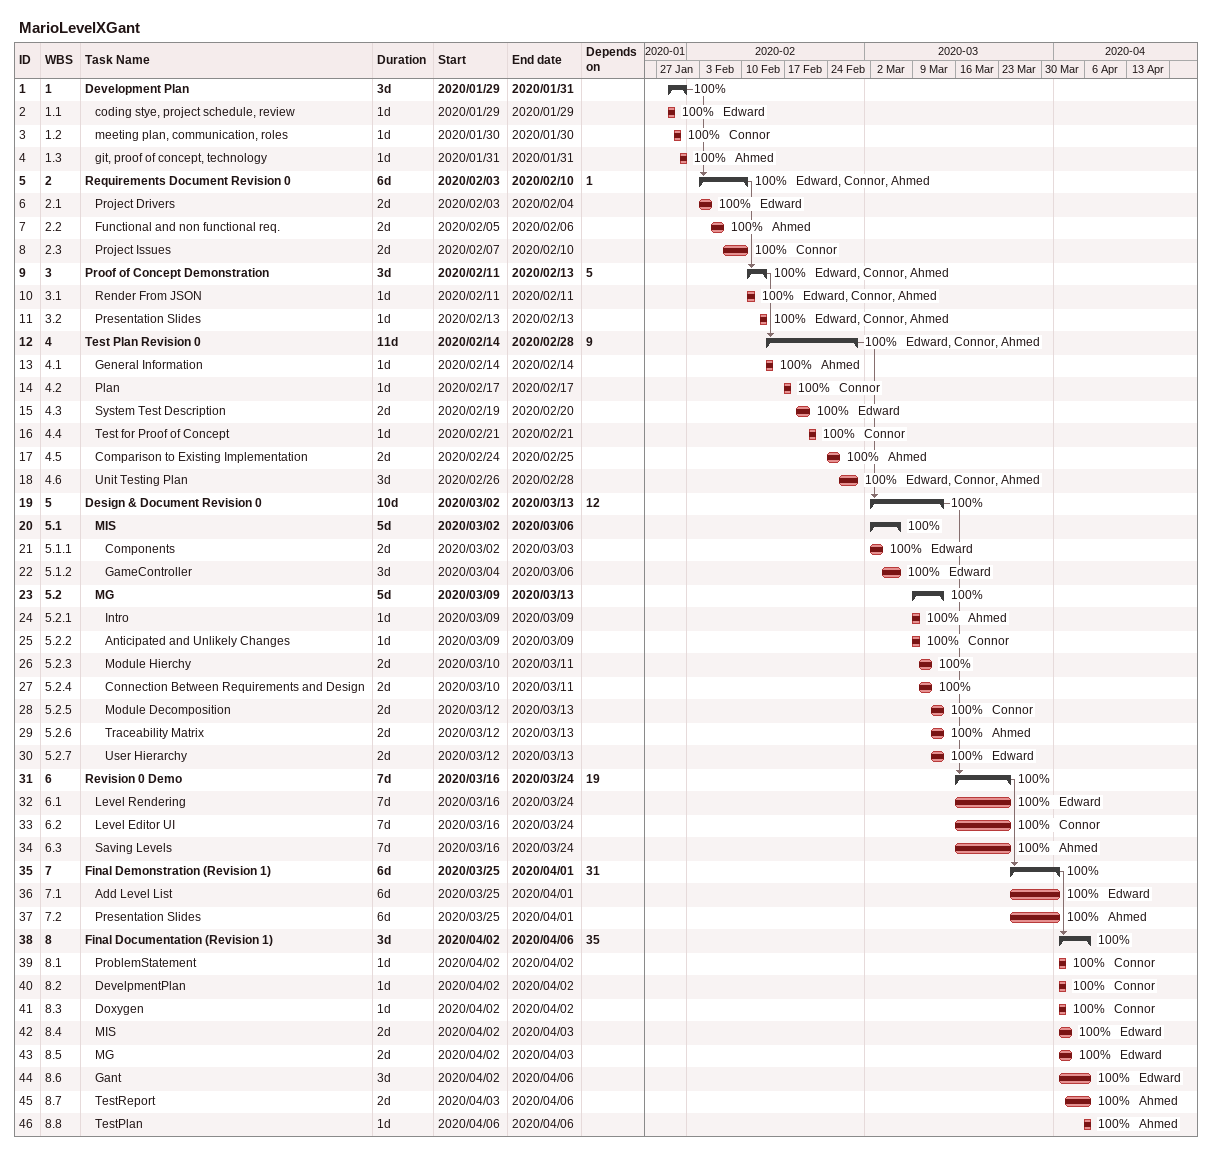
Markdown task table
MarioLevelXGant

| ID | WBS | Task | Duration | Start | Finish | Predecessors | Resources | % complete |
|---|---|---|---|---|---|---|---|---|
| 1 | 1 | **Development Plan** | 3d | 2020-01-29 | 2020-01-31 |  |  | 100 |
| 2 | 1.1 | coding stye, project schedule, review | 1d | 2020-01-29 | 2020-01-29 |  | Edward | 100 |
| 3 | 1.2 | meeting plan, communication, roles | 1d | 2020-01-30 | 2020-01-30 |  | Connor | 100 |
| 4 | 1.3 | git, proof of concept, technology | 1d | 2020-01-31 | 2020-01-31 |  | Ahmed | 100 |
| 5 | 2 | **Requirements Document Revision 0** | 6d | 2020-02-03 | 2020-02-10 | 1 | Edward, Connor, Ahmed | 100 |
| 6 | 2.1 | Project Drivers | 2d | 2020-02-03 | 2020-02-04 |  | Edward | 100 |
| 7 | 2.2 | Functional and non functional req. | 2d | 2020-02-05 | 2020-02-06 |  | Ahmed | 100 |
| 8 | 2.3 | Project Issues | 2d | 2020-02-07 | 2020-02-10 |  | Connor | 100 |
| 9 | 3 | **Proof of Concept Demonstration** | 3d | 2020-02-11 | 2020-02-13 | 5 | Edward, Connor, Ahmed | 100 |
| 10 | 3.1 | Render From JSON | 1d | 2020-02-11 | 2020-02-11 |  | Edward, Connor, Ahmed | 100 |
| 11 | 3.2 | Presentation Slides | 1d | 2020-02-13 | 2020-02-13 |  | Edward, Connor, Ahmed | 100 |
| 12 | 4 | **Test Plan Revision 0** | 11d | 2020-02-14 | 2020-02-28 | 9 | Edward, Connor, Ahmed | 100 |
| 13 | 4.1 | General Information | 1d | 2020-02-14 | 2020-02-14 |  | Ahmed | 100 |
| 14 | 4.2 | Plan | 1d | 2020-02-17 | 2020-02-17 |  | Connor | 100 |
| 15 | 4.3 | System Test Description | 2d | 2020-02-19 | 2020-02-20 |  | Edward | 100 |
| 16 | 4.4 | Test for Proof of Concept | 1d | 2020-02-21 | 2020-02-21 |  | Connor | 100 |
| 17 | 4.5 | Comparison to Existing Implementation | 2d | 2020-02-24 | 2020-02-25 |  | Ahmed | 100 |
| 18 | 4.6 | Unit Testing Plan | 3d | 2020-02-26 | 2020-02-28 |  | Edward, Connor, Ahmed | 100 |
| 19 | 5 | **Design & Document Revision 0** | 10d | 2020-03-02 | 2020-03-13 | 12 |  | 100 |
| 20 | 5.1 | **MIS** | 5d | 2020-03-02 | 2020-03-06 |  |  | 100 |
| 21 | 5.1.1 | Components | 2d | 2020-03-02 | 2020-03-03 |  | Edward | 100 |
| 22 | 5.1.2 | GameController | 3d | 2020-03-04 | 2020-03-06 |  | Edward | 100 |
| 23 | 5.2 | **MG** | 5d | 2020-03-09 | 2020-03-13 |  |  | 100 |
| 24 | 5.2.1 | Intro | 1d | 2020-03-09 | 2020-03-09 |  | Ahmed | 100 |
| 25 | 5.2.2 | Anticipated and Unlikely Changes | 1d | 2020-03-09 | 2020-03-09 |  | Connor | 100 |
| 26 | 5.2.3 | Module Hierchy | 2d | 2020-03-10 | 2020-03-11 |  |  | 100 |
| 27 | 5.2.4 | Connection Between Requirements and Design | 2d | 2020-03-10 | 2020-03-11 |  |  | 100 |
| 28 | 5.2.5 | Module Decomposition | 2d | 2020-03-12 | 2020-03-13 |  | Connor | 100 |
| 29 | 5.2.6 | Traceability Matrix | 2d | 2020-03-12 | 2020-03-13 |  | Ahmed | 100 |
| 30 | 5.2.7 | User Hierarchy | 2d | 2020-03-12 | 2020-03-13 |  | Edward | 100 |
| 31 | 6 | **Revision 0 Demo** | 7d | 2020-03-16 | 2020-03-24 | 19 |  | 100 |
| 32 | 6.1 | Level Rendering | 7d | 2020-03-16 | 2020-03-24 |  | Edward | 100 |
| 33 | 6.2 | Level Editor UI | 7d | 2020-03-16 | 2020-03-24 |  | Connor | 100 |
| 34 | 6.3 | Saving Levels | 7d | 2020-03-16 | 2020-03-24 |  | Ahmed | 100 |
| 35 | 7 | **Final Demonstration (Revision 1)** | 6d | 2020-03-25 | 2020-04-01 | 31 |  | 100 |
| 36 | 7.1 | Add Level List | 6d | 2020-03-25 | 2020-04-01 |  | Edward | 100 |
| 37 | 7.2 | Presentation Slides | 6d | 2020-03-25 | 2020-04-01 |  | Ahmed | 100 |
| 38 | 8 | **Final Documentation (Revision 1)** | 3d | 2020-04-02 | 2020-04-06 | 35 |  | 100 |
| 39 | 8.1 | ProblemStatement | 1d | 2020-04-02 | 2020-04-02 |  | Connor | 100 |
| 40 | 8.2 | DevelpmentPlan | 1d | 2020-04-02 | 2020-04-02 |  | Connor | 100 |
| 41 | 8.3 | Doxygen | 1d | 2020-04-02 | 2020-04-02 |  | Connor | 100 |
| 42 | 8.4 | MIS | 2d | 2020-04-02 | 2020-04-03 |  | Edward | 100 |
| 43 | 8.5 | MG | 2d | 2020-04-02 | 2020-04-03 |  | Edward | 100 |
| 44 | 8.6 | Gant | 3d | 2020-04-02 | 2020-04-06 |  | Edward | 100 |
| 45 | 8.7 | TestReport | 2d | 2020-04-03 | 2020-04-06 |  | Ahmed | 100 |
| 46 | 8.8 | TestPlan | 1d | 2020-04-06 | 2020-04-06 |  | Ahmed | 100 |
